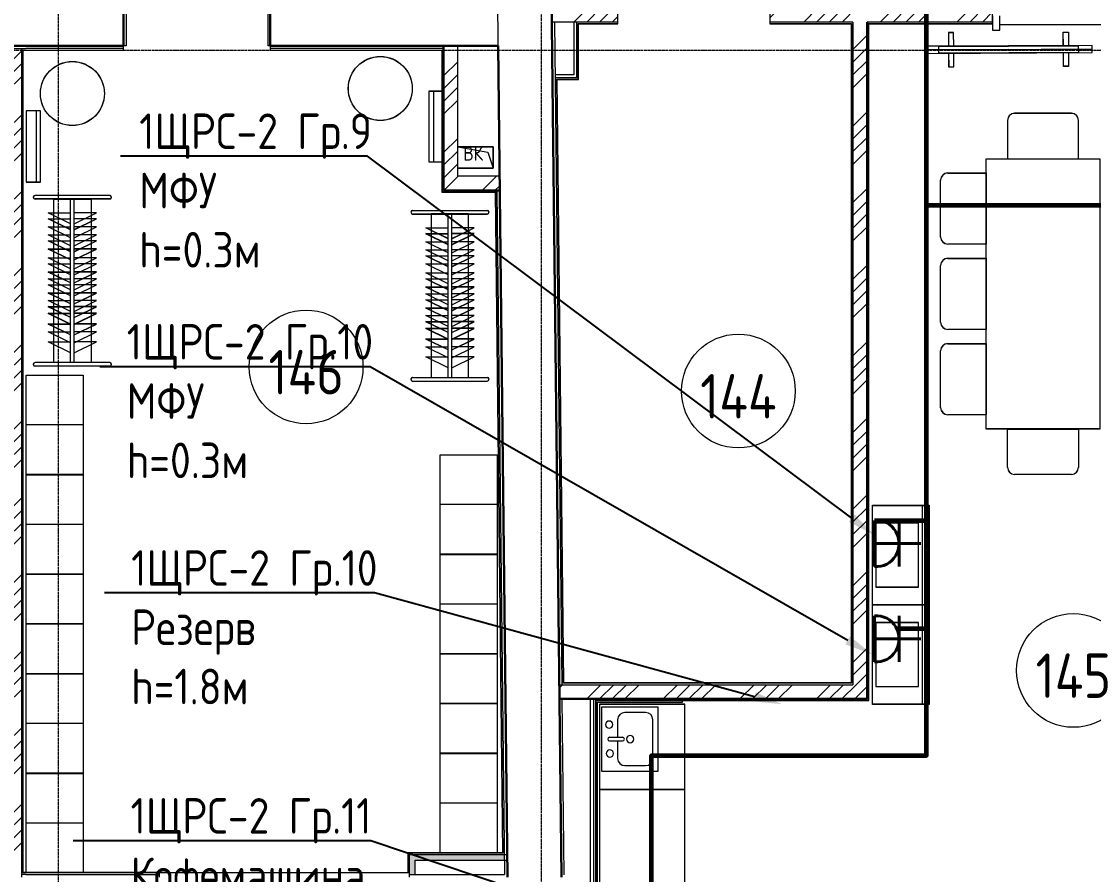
# Model space of a CAD drawing. Header units: millimetres. Extents: x -32 to 417638015, y -35 to 175284279.
# Drawn here: x 207884 to 215427, y 54265 to 60264 of the extents above; entities that cross this region are included whole.
import ezdxf
from ezdxf import colors
from ezdxf.entities.mleader import LeaderData, LeaderLine
from ezdxf.math import Vec2, Vec3

# ---------------------------------------------------------------- set-up
doc = ezdxf.new("R2010")
doc.units = ezdxf.units.MM
doc.linetypes.add('ADSK_Линия сетки', pattern=[25, 20, -2.5, 0, -2.5])
for name, color, linetype, lineweight in [('_ЭМ_гофра', 5, 'Continuous', 60), ('_ЭМ_ТХобщее_слой', 7, 'Continuous', 30), ('Аннотация', 7, 'Continuous', 18), ('Витраж', 7, 'Continuous', 9), ('Обобщенные модели', 7, 'Continuous', 18), ('Оси', 253, 'Continuous', 9), ('Перекрытие', 7, 'Continuous', 18), ('Сантехника', 7, 'Continuous', 18), ('Стены внутренние', 7, 'Continuous', 18), ('Стены наружные', 7, 'Continuous', 18), ('Стены несущие', 7, 'Continuous', 30), ('Стены отделка', 7, 'Continuous', 30), ('Стены штриховка', 7, 'Continuous', 9), ('ТХ', 5, 'Continuous', 0), ('ШТРИХОВКА', 252, 'Continuous', 15), ('ЭМ', 5, 'Continuous', 40)]:
    doc.layers.add(name, color=color, linetype=linetype, lineweight=lineweight)
doc.layers.add('_ЭМ_Надписи', color=7, linetype='Continuous')
doc.layers.add('ЭОМ_Лотки рабочие', color=5, linetype='Continuous')
doc.layers.add('Линии', color=7, linetype='Continuous', lineweight=9, true_color=0x00a600)
doc.styles.add('GOST Common', font='GOST_Common.ttf', dxfattribs={"width": 0.9, "height": 350})
doc.styles.add('GOST Common_5', font='GOST_Common.ttf', dxfattribs={"width": 0.9, "height": 200})
doc.styles.add('ЭОМ', font='isocpeur.ttf', dxfattribs={"width": 0.85, "height": 250})
pattern_1 = [(45, (-31496.66, 188.9), (-269.4077, 269.4077), []), (45, (-31406.86, 188.9), (-269.4077, 269.4077), []), (45, (-31317.06, 188.9), (-269.4077, 269.4077), []), (45, (-31227.26, 188.9), (-269.4077, 269.4077), [])]

# ---------------------------------------------------------------- blocks, each defined once
blk = doc.blocks.new('ТХ 1 этаж.')
at = {"layer": 'ТХ', "color": 252, "true_color": 0x939598}
for p, q in [((46036.9, 4292.8), (45636.9, 4292.8)), ((48950.1, 3732.8), (48550.1, 3732.8)), ((51940.7, 3727.6), (51940.7, 3027.6)), ((46036.9, 3592.8), (45636.9, 3592.8)), ((48950.1, 3032.8), (48550.1, 3032.8)), ((51940.7, 3027.6), (51940.7, 2327.6)), ((46036.9, 2892.8), (45636.9, 2892.8)), ((48950.1, 2332.8), (48550.1, 2332.8)), ((46036.9, 2192.8), (45636.9, 2192.8)), ((50270.4, 1727.6), (49670.4, 1727.6)), ((48950.1, 1632.8), (48550.1, 1632.8)), ((46036.9, 1492.8), (45636.9, 1492.8))]:
    blk.add_line(p, q, dxfattribs=at)
at = {"layer": 'ТХ', "color": 252, "lineweight": 0, "ltscale": 100, "true_color": 0x939598, "transparency": 33554687}
for points in [[(52162.4, 6955.6), (52161.9, 7051), (52125.8, 7050.8), (52126.3, 6955.4)], [(52933.8, 6959.6), (52933.3, 7055), (52969.5, 7055.2), (52970, 6959.8)], [(52548.2, 6933), (51958.9, 6929.9), (51959, 6905.3), (53137.7, 6911.4), (53137.4, 6960.9), (51958.8, 6954.8), (51958.9, 6929.9)], [(52057.1, 6930.4), (53137.6, 6936)], [(52126.6, 6905.9), (52127, 6810.6), (52163.2, 6810.8), (52162.7, 6906.1)], [(52970.2, 6910.3), (52970.7, 6815), (52934.6, 6814.8), (52934.1, 6910.1)]]:
    blk.add_lwpolyline(points, dxfattribs=at)
blk.add_lwpolyline([(53039.4, 6910.7), (52057.1, 6905.6), (52056.9, 6955.1), (53039.1, 6960.2)], close=True, dxfattribs=at)
at = {"layer": 'ТХ', "color": 252, "true_color": 0x939598}
for points in [[(48473.1, 6640.7), (48573.1, 6640.7), (48573.1, 6140.7), (48473.1, 6140.7)], [(45736.9, 6501.2), (45636.9, 6501.2), (45636.9, 6001.2), (45736.9, 6001.2)], [(52390.7, 6164.3), (53190.7, 6164.3), (53190.7, 4264.3), (52390.7, 4264.3)], [(45830.7, 4731.1), (45830.7, 5881.1), (46093.2, 5881.1), (46093.2, 4731.1)], [(48749.2, 4625.9), (48749.2, 5775.9), (48486.7, 5775.9), (48486.7, 4625.9)], [(46036.9, 4642.8), (46036.9, 3942.8), (45636.9, 3942.8), (45636.9, 4642.8)], [(48950.1, 4082.8), (48950.1, 3382.8), (48550.1, 3382.8), (48550.1, 4082.8)], [(46036.9, 3942.8), (46036.9, 3242.8), (45636.9, 3242.8), (45636.9, 3942.8)], [(51990.7, 3727.6), (51990.7, 3027.6), (51590.7, 3027.6), (51590.7, 3727.6)], [(51615.7, 3602.6), (51615.7, 3152.6), (51915.7, 3152.6), (51915.7, 3602.6)], [(48950.1, 3382.8), (48950.1, 2682.8), (48550.1, 2682.8), (48550.1, 3382.8)], [(46036.9, 3242.8), (46036.9, 2542.8), (45636.9, 2542.8), (45636.9, 3242.8)], [(51990.7, 3027.6), (51990.7, 2327.6), (51590.7, 2327.6), (51590.7, 3027.6)], [(51615.7, 2902.6), (51615.7, 2452.6), (51915.7, 2452.6), (51915.7, 2902.6)], [(48950.1, 2682.8), (48950.1, 1982.8), (48550.1, 1982.8), (48550.1, 2682.8)], [(46036.9, 2542.8), (46036.9, 1842.8), (45636.9, 1842.8), (45636.9, 2542.8)], [(49670.4, 2327.6), (49670.4, -672.4), (50270.4, -672.4), (50270.4, 2327.6)], [(48950.1, 1982.8), (48950.1, 1282.8), (48550.1, 1282.8), (48550.1, 1982.8)], [(46036.9, 1842.8), (46036.9, 1142.8), (45636.9, 1142.8), (45636.9, 1842.8)]]:
    blk.add_lwpolyline(points, close=True, dxfattribs=at)
for points in [[(48503.1, 6640.7), (48503.1, 6140.7)], [(45706.9, 6501.2), (45706.9, 6001.2)], [(52540.7, 6434.3), (52540.7, 6164.3), (53040.7, 6164.3), (53040.7, 6434.3)], [(52990.7, 6484.3), (52590.7, 6484.3)], [(52120.7, 6064.3), (52390.7, 6064.3), (52390.7, 5564.3), (52120.7, 5564.3)], [(52070.7, 5614.3), (52070.7, 6014.3)], [(45686.9, 5893.6), (45686.9, 5893.6)], [(46224.4, 5906.1), (45699.4, 5906.1)], [(46224.4, 5881.1), (45699.4, 5881.1)], [(45949.4, 4731.1), (45949.4, 5881.1)], [(45974.4, 4731.1), (45974.4, 5881.1)], [(45949.4, 5707.3), (45791.5, 5784.2), (45949.4, 5784.2)], [(45949.4, 5665.7), (45791.5, 5742.6), (45949.4, 5742.6)], [(45974.4, 5707.3), (46132.3, 5784.2), (45974.4, 5784.2)], [(45974.4, 5665.7), (46132.3, 5742.6), (45974.4, 5742.6)], [(48355.5, 5800.9), (48880.5, 5800.9)], [(48355.5, 5775.9), (48880.5, 5775.9)], [(48605.5, 4625.9), (48605.5, 5775.9)], [(48630.5, 4625.9), (48630.5, 5775.9)], [(48893, 5788.4), (48893, 5788.4)], [(45949.4, 5608.4), (45791.5, 5685.3), (45949.4, 5685.3)], [(45974.4, 5608.4), (46132.3, 5685.3), (45974.4, 5685.3)], [(48605.5, 5602.1), (48447.6, 5679), (48605.5, 5679)], [(48630.5, 5602.1), (48788.4, 5679), (48630.5, 5679)], [(45949.4, 5552.4), (45791.5, 5629.3), (45949.4, 5629.3)], [(45949.4, 5510.8), (45791.5, 5587.7), (45949.4, 5587.7)], [(45974.4, 5552.4), (46132.3, 5629.3), (45974.4, 5629.3)], [(45974.4, 5510.8), (46132.3, 5587.7), (45974.4, 5587.7)], [(48605.5, 5560.5), (48447.6, 5637.4), (48605.5, 5637.4)], [(48630.5, 5560.5), (48788.4, 5637.4), (48630.5, 5637.4)], [(45949.4, 5453.5), (45791.5, 5530.4), (45949.4, 5530.4)], [(45974.4, 5453.5), (46132.3, 5530.4), (45974.4, 5530.4)], [(48605.5, 5503.1), (48447.6, 5580), (48605.5, 5580)], [(48605.5, 5447.2), (48447.6, 5524.1), (48605.5, 5524.1)], [(48630.5, 5503.1), (48788.4, 5580), (48630.5, 5580)], [(48630.5, 5447.2), (48788.4, 5524.1), (48630.5, 5524.1)], [(45949.4, 5390.4), (45791.5, 5467.3), (45949.4, 5467.3)], [(45974.4, 5390.4), (46132.3, 5467.3), (45974.4, 5467.3)], [(48605.5, 5405.6), (48447.6, 5482.5), (48605.5, 5482.5)], [(48630.5, 5405.6), (48788.4, 5482.5), (48630.5, 5482.5)], [(52120.7, 5464.3), (52390.7, 5464.3), (52390.7, 4964.3), (52120.7, 4964.3)], [(45949.4, 5348.8), (45791.5, 5425.7), (45949.4, 5425.7)], [(45949.4, 5291.4), (45791.5, 5368.3), (45949.4, 5368.3)], [(45974.4, 5348.8), (46132.3, 5425.7), (45974.4, 5425.7)], [(45974.4, 5291.4), (46132.3, 5368.3), (45974.4, 5368.3)], [(48605.5, 5348.3), (48447.6, 5425.2), (48605.5, 5425.2)], [(48605.5, 5285.2), (48447.6, 5362.1), (48605.5, 5362.1)], [(48630.5, 5348.3), (48788.4, 5425.2), (48630.5, 5425.2)], [(48630.5, 5285.2), (48788.4, 5362.1), (48630.5, 5362.1)], [(52070.7, 5014.3), (52070.7, 5414.3)], [(45949.4, 5242.7), (45791.5, 5319.6), (45949.4, 5319.6)], [(45974.4, 5242.7), (46132.3, 5319.6), (45974.4, 5319.6)], [(48605.5, 5243.6), (48447.6, 5320.5), (48605.5, 5320.5)], [(48630.5, 5243.6), (48788.4, 5320.5), (48630.5, 5320.5)], [(45949.4, 5201.1), (45791.5, 5278), (45949.4, 5278)], [(45949.4, 5143.7), (45791.5, 5220.6), (45949.4, 5220.6)], [(45974.4, 5201.1), (46132.3, 5278), (45974.4, 5278)], [(45974.4, 5143.7), (46132.3, 5220.6), (45974.4, 5220.6)], [(48605.5, 5186.2), (48447.6, 5263.1), (48605.5, 5263.1)], [(48605.5, 5137.5), (48447.6, 5214.4), (48605.5, 5214.4)], [(48630.5, 5186.2), (48788.4, 5263.1), (48630.5, 5263.1)], [(48630.5, 5137.5), (48788.4, 5214.4), (48630.5, 5214.4)], [(45949.4, 5090.7), (45791.5, 5167.6), (45949.4, 5167.6)], [(45974.4, 5090.7), (46132.3, 5167.6), (45974.4, 5167.6)], [(48605.5, 5095.9), (48447.6, 5172.8), (48605.5, 5172.8)], [(48630.5, 5095.9), (48788.4, 5172.8), (48630.5, 5172.8)], [(45949.4, 5047.7), (45791.5, 5124.6), (45949.4, 5124.6)], [(45949.4, 5000.3), (45791.5, 5077.3), (45949.4, 5077.3)], [(45974.4, 5047.7), (46132.3, 5124.6), (45974.4, 5124.6)], [(45974.4, 5000.3), (46132.3, 5077.3), (45974.4, 5077.3)], [(48605.5, 5038.5), (48447.6, 5115.4), (48605.5, 5115.4)], [(48605.5, 4985.5), (48447.6, 5062.4), (48605.5, 5062.4)], [(48630.5, 5038.5), (48788.4, 5115.4), (48630.5, 5115.4)], [(48630.5, 4985.5), (48788.4, 5062.4), (48630.5, 5062.4)], [(45949.4, 4925.8), (45791.5, 5002.7), (45949.4, 5002.7)], [(45974.4, 4925.8), (46132.3, 5002.7), (45974.4, 5002.7)], [(48605.5, 4942.5), (48447.6, 5019.4), (48605.5, 5019.4)], [(48630.5, 4942.5), (48788.4, 5019.4), (48630.5, 5019.4)], [(45949.4, 4869.9), (45791.5, 4946.8), (45949.4, 4946.8)], [(45974.4, 4869.9), (46132.3, 4946.8), (45974.4, 4946.8)], [(48605.5, 4895.1), (48447.6, 4972), (48605.5, 4972)], [(48630.5, 4895.1), (48788.4, 4972), (48630.5, 4972)], [(45949.4, 4799.6), (45791.5, 4876.5), (45949.4, 4876.5)], [(45974.4, 4799.6), (46132.3, 4876.5), (45974.4, 4876.5)], [(48605.5, 4820.6), (48447.6, 4897.5), (48605.5, 4897.5)], [(48605.5, 4764.6), (48447.6, 4841.5), (48605.5, 4841.5)], [(48630.5, 4820.6), (48788.4, 4897.5), (48630.5, 4897.5)], [(48630.5, 4764.6), (48788.4, 4841.5), (48630.5, 4841.5)], [(52120.7, 4864.3), (52390.7, 4864.3), (52390.7, 4364.3), (52120.7, 4364.3)], [(48605.5, 4694.4), (48447.6, 4771.3), (48605.5, 4771.3)], [(48630.5, 4694.4), (48788.4, 4771.3), (48630.5, 4771.3)], [(52070.7, 4414.3), (52070.7, 4814.3)], [(46224.4, 4731.1), (45699.4, 4731.1)], [(46224.4, 4706.1), (45699.4, 4706.1)], [(46224.4, 4706.1), (46224.4, 4706.1)], [(48355.5, 4625.9), (48880.5, 4625.9)], [(48355.5, 4600.9), (48880.5, 4600.9)], [(48355.5, 4600.9), (48355.5, 4600.9)], [(52540.7, 3994.3), (52540.7, 4264.3), (53040.7, 4264.3), (53040.7, 3994.3)], [(52990.7, 3944.3), (52590.7, 3944.3)]]:
    blk.add_lwpolyline(points, dxfattribs=at)
for centre in [(48128.3, 6658.6), (45961.9, 6623.2)]:
    blk.add_circle(centre, 225, dxfattribs=at)
for centre, radius, start, end in [((52590.7, 6434.3), 50, 90, 180), ((52990.7, 6434.3), 50, 0, 90), ((52120.7, 6014.3), 50, 90, 180), ((45699.4, 5893.6), 12.5, 90, 270), ((46224.4, 5893.6), 12.5, 270, 90), ((48355.5, 5788.4), 12.5, 90, 270), ((48880.5, 5788.4), 12.5, 270, 90), ((52120.7, 5614.3), 50, 180, 270), ((52120.7, 5414.3), 50, 90, 180), ((52120.7, 5014.3), 50, 180, 270), ((52120.7, 4814.3), 50, 90, 180), ((45699.4, 4718.6), 12.5, 90, 270), ((46224.4, 4718.6), 12.5, 270, 90), ((48355.5, 4613.4), 12.5, 90, 270), ((48880.5, 4613.4), 12.5, 270, 90), ((52120.7, 4414.3), 50, 180, 270), ((52590.7, 3994.3), 50, 180, 270), ((52990.7, 3994.3), 50, 270, 0)]:
    blk.add_arc(centre, radius, start, end, dxfattribs=at)
blk = doc.blocks.new('1 этаж')
at = {"layer": 'Стены внутренние', "lineweight": 9}
h = blk.add_hatch(dxfattribs=at)
h.set_pattern_fill('ANSI34', color=8, scale=20)
h.set_pattern_definition(pattern_1)
h.paths.add_polyline_path([(42942.201, 8780.913), (42478.419, 8780.913), (42479.527, 8680.913), (42942.201, 8680.913)])
h.paths.add_polyline_path([(44597.201, 4020.959), (44697.201, 4020.959), (44697.201, 8483.902), (44597.201, 8483.902), (44597.201, 4493.133)])
h.paths.add_polyline_path([(45579.701, 8680.913), (45579.701, 8780.913), (44012.201, 8780.913), (44012.201, 8680.913), (44597.201, 8680.913), (44597.201, 8483.902), (44697.201, 8483.902), (44697.201, 8680.913)])
h = blk.add_hatch(dxfattribs=at)
h.set_pattern_fill('ANSI34', color=8, scale=20, style=0)
h.set_pattern_definition(pattern_1)
h.paths.add_polyline_path([(41716.631, 8514.111), (41816.631, 8514.111), (41816.631, 7496.544), (41716.631, 7496.544)])
h = blk.add_hatch(dxfattribs=at)
h.set_pattern_fill('ANSI34', color=8, scale=20, style=0)
h.set_pattern_definition(pattern_1)
h.paths.add_polyline_path([(42112.633, 7496.544), (42111.525, 7596.544), (41816.631, 7596.544), (41816.631, 7496.544)])
h = blk.add_hatch(dxfattribs=at)
h.set_pattern_fill('ANSI34', color=8, scale=20, style=0)
h.set_pattern_definition(pattern_1)
h.paths.add_polyline_path([(44697.201, 3920.959), (44697.201, 4020.959), (42531.185, 4020.959), (42532.294, 3920.959), (44597.201, 3920.959)])
at = {"layer": 'Стены внутренние'}
for points in [[(41517.328, 2687.133), (41517.328, 2827.133), (41477.328, 2827.133), (41477.328, 2687.133)], [(42112.5, 2787.133), (42144.838, 2787.133), (42144.395, 2827.133), (41517.328, 2827.133), (41517.328, 2787.133), (42101.353, 2787.133)]]:
    blk.add_hatch(color=8, dxfattribs=at).paths.add_polyline_path(points)
at = {"layer": 'Стены штриховка'}
h = blk.add_hatch(dxfattribs=at)
h.set_pattern_fill('ANSI34', color=8, scale=20)
h.set_pattern_definition(pattern_1)
h.paths.add_polyline_path([(38747.329, 8483.902), (38647.329, 8483.902), (38647.329, 2667.133), (38747.329, 2667.133)])
at = {"layer": 'Витраж', "color": 8, "lineweight": 18, "extrusion": (0, 0, -1)}
for p, q in [((45579.701, 8723.913), (45579.701, 8623.913)), ((45629.701, 8623.913), (45629.701, 8723.913)), ((45579.701, 8623.913), (45629.701, 8623.913))]:
    blk.add_line(p, q, dxfattribs=at)
at = {"layer": 'Витраж', "color": 8}
blk.add_line((45629.701, 8663.913), (46684.701, 8663.913), dxfattribs=at)
at = {"layer": 'Линии', "color": 8}
for centre in [(40749.984, 6255.426), (43791.089, 6086.041), (46148.179, 4121.053)]:
    blk.add_circle(centre, 400, dxfattribs=at)
at = {"layer": 'Обобщенные модели', "color": 8}
for p, q in [((41816.631, 7803.544), (42066.631, 7803.544)), ((41816.631, 7803.544), (42029.131, 7766.044)), ((42066.631, 7803.544), (41816.631, 7803.544)), ((42066.631, 7803.544), (42066.631, 7653.544)), ((42066.631, 7653.544), (42066.631, 7803.544)), ((42029.131, 7766.044), (42066.631, 7653.544)), ((42066.631, 7653.544), (41816.631, 7653.544)), ((41816.631, 7653.544), (42066.631, 7653.544))]:
    blk.add_line(p, q, dxfattribs=at)
for start, end in [(90, 270), (105, 180), (210, 270), (270, 90), (330, 75)]:
    blk.add_arc((41941.631, 7728.544), 2.5, start, end, dxfattribs=at)
at = {"layer": 'Оси', "color": 8, "linetype": 'ADSK_Линия сетки'}
for p, q in [((39006.766, -4506.781), (39006.766, 22614.069)), ((42406.766, -4162.595), (42406.766, 21955.22)), ((-9557.528, 8483.902), (56672.201, 8483.902))]:
    blk.add_line(p, q, dxfattribs=at)
at = {"layer": 'Перекрытие', "color": 8}
for p, q in [((39483.201, 8954.111), (39483.201, 8514.111)), ((40483.201, 8514.111), (40483.201, 8954.111)), ((39483.201, 8514.111), (39466.201, 8514.111)), ((40496.201, 8514.111), (40483.201, 8514.111))]:
    blk.add_line(p, q, dxfattribs=at)
at = {"layer": 'Сантехника', "color": 8}
for p, q in [((42827.082, 3863.377), (42827.082, 3413.377)), ((43227.082, 3863.377), (42827.082, 3863.377)), ((43227.082, 3863.377), (42827.082, 3863.377)), ((42827.082, 3863.377), (42827.082, 3413.377)), ((43227.082, 3413.377), (43227.082, 3863.377)), ((43227.082, 3413.377), (43227.082, 3863.377)), ((42941.382, 3774.477), (42941.382, 3651.077)), ((43138.182, 3825.277), (42992.182, 3825.277)), ((43188.982, 3502.277), (43188.982, 3774.477)), ((42884.232, 3651.077), (42976.282, 3651.077)), ((42884.232, 3625.677), (42976.282, 3625.677)), ((42941.382, 3625.677), (42941.382, 3502.277)), ((42827.082, 3413.377), (43227.082, 3413.377)), ((42827.082, 3413.377), (43227.082, 3413.377)), ((42992.182, 3451.477), (43138.182, 3451.477))]:
    blk.add_line(p, q, dxfattribs=at)
for centre, radius, start, end in [((42992.182, 3774.477), 50.8, 90, 180), ((43138.182, 3774.477), 50.8, 0, 90), ((42882.114, 3739.977), 25.4, 90, 270), ((42882.114, 3739.977), 25.4, 270, 90), ((42884.232, 3638.377), 12.7, 90, 270), ((42976.282, 3638.377), 12.7, 270, 90), ((43029.428, 3638.377), 25.4, 90, 270), ((43029.428, 3638.377), 25.4, 270, 90), ((42887.311, 3536.777), 25.4, 90, 270), ((42887.311, 3536.777), 25.4, 270, 90), ((42992.182, 3502.277), 50.8, 180, 270), ((43138.182, 3502.277), 50.8, 270, 0)]:
    blk.add_arc(centre, radius, start, end, dxfattribs=at)
at = {"layer": 'Стены наружные', "color": 8}
blk.add_line((39717.328, 2699.133), (41465.328, 2699.133), dxfattribs=at)
at = {"layer": 'Стены несущие', "color": 8}
for p, q in [((42546.193, 2667.133), (42473.957, 9183.456)), ((39466.201, 8514.111), (39466.201, 8954.111)), ((40496.201, 8954.111), (40496.201, 8514.111)), ((44697.201, 3920.959), (44697.201, 8680.913)), ((38271.201, 8514.111), (39466.201, 8514.111)), ((40496.201, 8514.111), (42101.353, 8514.111)), ((41716.631, 8514.111), (41716.631, 7496.544)), ((42101.353, 8514.111), (42166.17, 2667.133)), ((41716.631, 7496.544), (42112.633, 7496.544)), ((42532.294, 3920.959), (44697.201, 3920.959))]:
    blk.add_line(p, q, dxfattribs=at)
at = {"layer": 'Стены отделка', "color": 8, "lineweight": 9}
for p, q in [((42942.201, 8668.913), (42942.201, 8792.913)), ((44012.201, 8792.913), (44012.201, 8668.913)), ((45579.701, 8668.913), (45579.701, 8792.913)), ((42551.187, 4020.959), (42499.529, 8680.913)), ((42633.521, 8680.913), (42633.521, 8308.761)), ((42653.521, 8288.761), (42653.521, 8680.913)), ((44597.201, 8680.913), (44597.201, 4020.959)), ((42665.521, 8668.913), (42942.201, 8668.913)), ((42665.521, 8278.761), (42665.521, 8668.913)), ((44012.201, 8668.913), (44585.201, 8668.913)), ((44585.201, 8668.913), (44585.201, 4032.959)), ((44709.201, 8668.913), (45579.701, 8668.913)), ((44709.201, 3910.959), (44709.201, 8668.913)), ((38618.463, 8494.111), (38778.463, 8494.111)), ((38747.329, 8494.111), (38747.329, 2667.133)), ((38759.329, 2699.133), (38759.329, 8482.111)), ((38759.329, 8482.111), (39466.201, 8482.111)), ((39466.201, 8482.111), (39466.201, 8514.111)), ((40496.201, 8514.111), (40496.201, 8482.111)), ((40496.201, 8482.111), (41704.631, 8482.111)), ((41704.631, 8482.111), (41704.631, 7486.544)), ((41816.631, 7596.544), (41816.631, 8514.111)), ((42633.521, 8308.761), (42503.654, 8308.761)), ((42653.521, 8288.761), (42503.654, 8288.761)), ((42563.054, 4032.959), (42516.01, 8276.761)), ((42516.01, 8276.761), (42663.521, 8276.761)), ((42111.525, 7596.544), (41816.631, 7596.544)), ((41706.631, 7484.544), (42080.762, 7484.73)), ((42080.762, 7484.73), (42132.261, 2839.133)), ((42092.743, 7486.544), (42145.947, 2687.133)), ((42531.185, 4020.959), (44597.201, 4020.959)), ((44585.201, 4032.959), (42563.054, 4032.959)), ((42566.006, 2684.078), (42552.295, 3920.959)), ((42747.201, 3895.959), (42747.201, 1753.805)), ((42787.201, 651.304), (42787.201, 3910.959)), ((42788.882, 3908.959), (42788.882, 651.293)), ((42788.882, 3908.959), (44707.201, 3908.959)), ((42800.882, 1478.377), (42800.882, 3896.959)), ((42800.882, 3896.959), (43398.882, 3896.959)), ((41465.328, 2837.133), (41465.328, 2699.133)), ((42132.261, 2839.133), (41467.328, 2839.133)), ((41477.328, 2827.133), (42164.396, 2827.133)), ((41477.328, 2667.133), (41477.328, 2827.133)), ((41517.328, 2787.133), (42164.839, 2787.133)), ((41517.328, 2687.133), (41517.328, 2787.133)), ((38778.463, 2687.133), (38747.329, 2687.133)), ((39717.328, 2699.133), (38759.329, 2699.133)), ((39717.328, 2667.133), (39717.328, 2699.133)), ((41465.328, 2699.133), (41477.328, 2699.133)), ((41477.328, 2687.133), (42145.947, 2687.133)), ((42166.726, 2687.133), (42165.948, 2687.133)), ((42166.726, 2667.133), (42166.726, 2687.133))]:
    blk.add_line(p, q, dxfattribs=at)
at = {"layer": 'Стены штриховка', "color": 8}
for p, q in [((42101.353, 8514.111), (42096.032, 8994.111)), ((42942.201, 8680.913), (42479.527, 8680.913)), ((44597.201, 8680.913), (44012.201, 8680.913)), ((45579.701, 8680.913), (44697.201, 8680.913)), ((42663.521, 8670.913), (42942.201, 8670.913)), ((42663.521, 8276.761), (42663.521, 8670.913)), ((44012.201, 8670.913), (44587.201, 8670.913)), ((44587.201, 8670.913), (44587.201, 4030.959)), ((44707.201, 8670.913), (45579.701, 8670.913)), ((44707.201, 3908.959), (44707.201, 8670.913)), ((38757.329, 2697.133), (38757.329, 8484.111)), ((38757.329, 8484.111), (39466.201, 8484.111)), ((39466.201, 8494.111), (38778.463, 8494.111)), ((41716.631, 8494.111), (40496.201, 8494.111)), ((40496.201, 8484.111), (41706.631, 8484.111)), ((41706.631, 8484.111), (41706.631, 7484.544)), ((42561.076, 4030.959), (42513.987, 8278.761)), ((42513.987, 8278.761), (42665.521, 8278.761)), ((42663.521, 8276.761), (42665.521, 8276.761)), ((42665.521, 8276.761), (42665.521, 8278.761)), ((41704.631, 7486.544), (41704.631, 7484.544)), ((41704.631, 7484.544), (41706.631, 7484.544)), ((41706.631, 7486.544), (42092.743, 7486.544)), ((41716.631, 7496.544), (41716.631, 7498.544)), ((41718.631, 7496.544), (41716.631, 7496.544)), ((42082.742, 7486.544), (42134.283, 2837.133)), ((44587.201, 4030.959), (42561.076, 4030.959)), ((42747.201, 3920.959), (42747.201, 3895.959)), ((42774.201, 651.304), (42774.201, 3920.959)), ((42787.201, 3910.959), (44709.201, 3910.959)), ((42798.882, 1478.377), (42798.882, 3898.959)), ((42798.882, 3898.959), (43398.882, 3898.959)), ((43398.882, 3896.959), (43398.882, 3908.959)), ((44707.201, 3908.959), (44709.201, 3908.959)), ((44709.201, 3908.959), (44709.201, 3910.959)), ((41467.328, 2839.133), (41465.328, 2839.133)), ((41465.328, 2839.133), (41465.328, 2837.133)), ((42134.283, 2837.133), (41465.328, 2837.133)), ((41467.328, 2839.133), (41467.328, 2699.133)), ((39717.328, 2697.133), (38757.329, 2697.133)), ((38778.463, 2687.133), (39717.328, 2687.133))]:
    blk.add_line(p, q, dxfattribs=at)
at = {"layer": 'ЭОМ_Лотки рабочие'}
blk.add_blockref('ТХ 1 этаж.', (-6856.492, 1554.379), dxfattribs=at)
at = {"layer": 'Аннотация', "color": 8, "style": 'GOST Common_5', "width": 0.9}
blk.add_text('ВК', height=100, dxfattribs=at).set_placement((41856.549, 7706.107))
at = {"layer": 'Аннотация', "color": 8, "lineweight": 9, "char_height": 312.5, "width": 520.21112, "attachment_point": 5, "line_spacing_factor": 1.022766, "style": 'GOST Common'}
for s, insert in [('146', (40749.984, 6218.478)), ('144', (43791.089, 6049.093)), ('145', (46148.179, 4084.105))]:
    blk.add_mtext(s, dxfattribs=dict(at, insert=insert))
blk = doc.blocks.new('_ЭМ_ТХ2_1этаж')
at = {"layer": 'ТХ', "color": 252, "true_color": 0x939598}
for p, q in [((157184.8, -64900.8), (156784.8, -64900.8)), ((160098, -65460.8), (159698, -65460.8)), ((163088.6, -65465.9), (163088.6, -66165.9)), ((157184.8, -65600.8), (156784.8, -65600.8)), ((160098, -66160.8), (159698, -66160.8)), ((163088.6, -66165.9), (163088.6, -66865.9)), ((157184.8, -66300.8), (156784.8, -66300.8)), ((160098, -66860.8), (159698, -66860.8)), ((157184.8, -67000.8), (156784.8, -67000.8)), ((161418.3, -67465.9), (160818.3, -67465.9)), ((160098, -67560.8), (159698, -67560.8)), ((157184.8, -67700.8), (156784.8, -67700.8))]:
    blk.add_line(p, q, dxfattribs=at)
at = {"layer": 'ТХ', "color": 252, "lineweight": 0, "ltscale": 100, "true_color": 0x939598, "transparency": 33554687}
for points in [[(163310.3, -62237.9), (163309.8, -62142.5), (163273.7, -62142.7), (163274.2, -62238.1)], [(164081.7, -62233.9), (164081.2, -62138.5), (164117.4, -62138.3), (164117.9, -62233.7)], [(163696.1, -62260.5), (163106.8, -62263.6), (163106.9, -62288.2), (164285.6, -62282.1), (164285.3, -62232.6), (163106.6, -62238.7), (163106.8, -62263.6)], [(163205, -62263.1), (164285.5, -62257.5)], [(163274.4, -62287.6), (163274.9, -62382.9), (163311.1, -62382.7), (163310.6, -62287.4)], [(164118.1, -62283.2), (164118.6, -62378.5), (164082.5, -62378.7), (164082, -62283.4)]]:
    blk.add_lwpolyline(points, dxfattribs=at)
blk.add_lwpolyline([(164187.3, -62282.8), (163205, -62287.9), (163204.8, -62238.4), (164187, -62233.3)], close=True, dxfattribs=at)
at = {"layer": 'ТХ', "color": 252, "true_color": 0x939598}
for points in [[(159621, -62552.8), (159721, -62552.8), (159721, -63052.8), (159621, -63052.8)], [(156884.8, -62692.3), (156784.8, -62692.3), (156784.8, -63192.3), (156884.8, -63192.3)], [(163538.6, -63029.2), (164338.6, -63029.2), (164338.6, -64929.2), (163538.6, -64929.2)], [(156978.6, -64462.4), (156978.6, -63312.4), (157241.1, -63312.4), (157241.1, -64462.4)], [(159897.1, -64567.6), (159897.1, -63417.6), (159634.6, -63417.6), (159634.6, -64567.6)], [(157184.8, -64550.8), (157184.8, -65250.8), (156784.8, -65250.8), (156784.8, -64550.8)], [(160098, -65110.8), (160098, -65810.8), (159698, -65810.8), (159698, -65110.8)], [(157184.8, -65250.8), (157184.8, -65950.8), (156784.8, -65950.8), (156784.8, -65250.8)], [(163138.6, -65465.9), (163138.6, -66165.9), (162738.6, -66165.9), (162738.6, -65465.9)], [(162763.6, -65590.9), (162763.6, -66040.9), (163063.6, -66040.9), (163063.6, -65590.9)], [(160098, -65810.8), (160098, -66510.8), (159698, -66510.8), (159698, -65810.8)], [(157184.8, -65950.8), (157184.8, -66650.8), (156784.8, -66650.8), (156784.8, -65950.8)], [(163138.6, -66165.9), (163138.6, -66865.9), (162738.6, -66865.9), (162738.6, -66165.9)], [(162763.6, -66290.9), (162763.6, -66740.9), (163063.6, -66740.9), (163063.6, -66290.9)], [(160098, -66510.8), (160098, -67210.8), (159698, -67210.8), (159698, -66510.8)], [(157184.8, -66650.8), (157184.8, -67350.8), (156784.8, -67350.8), (156784.8, -66650.8)], [(160818.3, -66865.9), (160818.3, -69865.9), (161418.3, -69865.9), (161418.3, -66865.9)], [(160098, -67210.8), (160098, -67910.8), (159698, -67910.8), (159698, -67210.8)], [(157184.8, -67350.8), (157184.8, -68050.8), (156784.8, -68050.8), (156784.8, -67350.8)]]:
    blk.add_lwpolyline(points, close=True, dxfattribs=at)
for points in [[(159651, -62552.8), (159651, -63052.8)], [(156854.8, -62692.3), (156854.8, -63192.3)], [(164138.6, -62709.2), (163738.6, -62709.2)], [(163688.6, -62759.2), (163688.6, -63029.2), (164188.6, -63029.2), (164188.6, -62759.2)], [(163268.6, -63129.2), (163538.6, -63129.2), (163538.6, -63629.2), (163268.6, -63629.2)], [(163218.6, -63579.2), (163218.6, -63179.2)], [(156834.8, -63299.9), (156834.8, -63299.9)], [(157372.3, -63287.4), (156847.3, -63287.4)], [(157372.3, -63312.4), (156847.3, -63312.4)], [(157097.3, -64462.4), (157097.3, -63312.4)], [(157122.3, -64462.4), (157122.3, -63312.4)], [(157097.3, -63486.2), (156939.4, -63409.3), (157097.3, -63409.3)], [(157122.3, -63486.2), (157280.2, -63409.3), (157122.3, -63409.3)], [(159503.4, -63392.6), (160028.4, -63392.6)], [(159503.4, -63417.6), (160028.4, -63417.6)], [(159753.4, -64567.6), (159753.4, -63417.6)], [(159778.4, -64567.6), (159778.4, -63417.6)], [(160040.9, -63405.1), (160040.9, -63405.1)], [(157097.3, -63527.8), (156939.4, -63450.9), (157097.3, -63450.9)], [(157097.3, -63585.2), (156939.4, -63508.3), (157097.3, -63508.3)], [(157122.3, -63527.8), (157280.2, -63450.9), (157122.3, -63450.9)], [(157122.3, -63585.2), (157280.2, -63508.3), (157122.3, -63508.3)], [(157097.3, -63641.1), (156939.4, -63564.2), (157097.3, -63564.2)], [(157122.3, -63641.1), (157280.2, -63564.2), (157122.3, -63564.2)], [(159753.4, -63591.4), (159595.5, -63514.5), (159753.4, -63514.5)], [(159753.4, -63633), (159595.5, -63556.1), (159753.4, -63556.1)], [(159778.4, -63591.4), (159936.3, -63514.5), (159778.4, -63514.5)], [(159778.4, -63633), (159936.3, -63556.1), (159778.4, -63556.1)], [(157097.3, -63682.7), (156939.4, -63605.8), (157097.3, -63605.8)], [(157122.3, -63682.7), (157280.2, -63605.8), (157122.3, -63605.8)], [(159753.4, -63690.4), (159595.5, -63613.5), (159753.4, -63613.5)], [(159778.4, -63690.4), (159936.3, -63613.5), (159778.4, -63613.5)], [(157097.3, -63740), (156939.4, -63663.1), (157097.3, -63663.1)], [(157097.3, -63803.1), (156939.4, -63726.2), (157097.3, -63726.2)], [(157122.3, -63740), (157280.2, -63663.1), (157122.3, -63663.1)], [(157122.3, -63803.1), (157280.2, -63726.2), (157122.3, -63726.2)], [(159753.4, -63746.3), (159595.5, -63669.4), (159753.4, -63669.4)], [(159753.4, -63787.9), (159595.5, -63711), (159753.4, -63711)], [(159778.4, -63746.3), (159936.3, -63669.4), (159778.4, -63669.4)], [(159778.4, -63787.9), (159936.3, -63711), (159778.4, -63711)], [(163268.6, -63729.2), (163538.6, -63729.2), (163538.6, -64229.2), (163268.6, -64229.2)], [(157097.3, -63844.7), (156939.4, -63767.8), (157097.3, -63767.8)], [(157122.3, -63844.7), (157280.2, -63767.8), (157122.3, -63767.8)], [(159753.4, -63845.2), (159595.5, -63768.3), (159753.4, -63768.3)], [(159778.4, -63845.2), (159936.3, -63768.3), (159778.4, -63768.3)], [(163218.6, -64179.2), (163218.6, -63779.2)], [(157097.3, -63902.1), (156939.4, -63825.2), (157097.3, -63825.2)], [(157097.3, -63950.8), (156939.4, -63873.9), (157097.3, -63873.9)], [(157122.3, -63902.1), (157280.2, -63825.2), (157122.3, -63825.2)], [(157122.3, -63950.8), (157280.2, -63873.9), (157122.3, -63873.9)], [(159753.4, -63908.3), (159595.5, -63831.4), (159753.4, -63831.4)], [(159753.4, -63949.9), (159595.5, -63873), (159753.4, -63873)], [(159778.4, -63908.3), (159936.3, -63831.4), (159778.4, -63831.4)], [(159778.4, -63949.9), (159936.3, -63873), (159778.4, -63873)], [(157097.3, -63992.4), (156939.4, -63915.5), (157097.3, -63915.5)], [(157122.3, -63992.4), (157280.2, -63915.5), (157122.3, -63915.5)], [(159753.4, -64007.3), (159595.5, -63930.4), (159753.4, -63930.4)], [(159778.4, -64007.3), (159936.3, -63930.4), (159778.4, -63930.4)], [(157097.3, -64049.8), (156939.4, -63972.9), (157097.3, -63972.9)], [(157097.3, -64102.8), (156939.4, -64025.9), (157097.3, -64025.9)], [(157122.3, -64049.8), (157280.2, -63972.9), (157122.3, -63972.9)], [(157122.3, -64102.8), (157280.2, -64025.9), (157122.3, -64025.9)], [(159753.4, -64056), (159595.5, -63979.1), (159753.4, -63979.1)], [(159753.4, -64097.6), (159595.5, -64020.7), (159753.4, -64020.7)], [(159778.4, -64056), (159936.3, -63979.1), (159778.4, -63979.1)], [(159778.4, -64097.6), (159936.3, -64020.7), (159778.4, -64020.7)], [(157097.3, -64145.8), (156939.4, -64068.9), (157097.3, -64068.9)], [(157122.3, -64145.8), (157280.2, -64068.9), (157122.3, -64068.9)], [(159753.4, -64155), (159595.5, -64078.1), (159753.4, -64078.1)], [(159778.4, -64155), (159936.3, -64078.1), (159778.4, -64078.1)], [(157097.3, -64193.2), (156939.4, -64116.3), (157097.3, -64116.3)], [(157097.3, -64267.7), (156939.4, -64190.8), (157097.3, -64190.8)], [(157122.3, -64193.2), (157280.2, -64116.3), (157122.3, -64116.3)], [(157122.3, -64267.7), (157280.2, -64190.8), (157122.3, -64190.8)], [(159753.4, -64208), (159595.5, -64131.1), (159753.4, -64131.1)], [(159753.4, -64251.1), (159595.5, -64174.2), (159753.4, -64174.2)], [(159778.4, -64208), (159936.3, -64131.1), (159778.4, -64131.1)], [(159778.4, -64251.1), (159936.3, -64174.2), (159778.4, -64174.2)], [(157097.3, -64323.7), (156939.4, -64246.8), (157097.3, -64246.8)], [(157122.3, -64323.7), (157280.2, -64246.8), (157122.3, -64246.8)], [(159753.4, -64298.4), (159595.5, -64221.5), (159753.4, -64221.5)], [(159778.4, -64298.4), (159936.3, -64221.5), (159778.4, -64221.5)], [(157097.3, -64393.9), (156939.4, -64317), (157097.3, -64317)], [(157122.3, -64393.9), (157280.2, -64317), (157122.3, -64317)], [(159753.4, -64372.9), (159595.5, -64296), (159753.4, -64296)], [(159778.4, -64372.9), (159936.3, -64296), (159778.4, -64296)], [(163268.6, -64329.2), (163538.6, -64329.2), (163538.6, -64829.2), (163268.6, -64829.2)], [(159753.4, -64428.9), (159595.5, -64352), (159753.4, -64352)], [(159778.4, -64428.9), (159936.3, -64352), (159778.4, -64352)], [(163218.6, -64779.2), (163218.6, -64379.2)], [(157372.3, -64462.4), (156847.3, -64462.4)], [(157372.3, -64487.4), (156847.3, -64487.4)], [(157372.3, -64487.4), (157372.3, -64487.4)], [(159753.4, -64499.1), (159595.5, -64422.2), (159753.4, -64422.2)], [(159778.4, -64499.1), (159936.3, -64422.2), (159778.4, -64422.2)], [(159503.4, -64567.6), (160028.4, -64567.6)], [(159503.4, -64592.6), (160028.4, -64592.6)], [(159503.4, -64592.6), (159503.4, -64592.6)], [(163688.6, -65199.2), (163688.6, -64929.2), (164188.6, -64929.2), (164188.6, -65199.2)], [(164138.6, -65249.2), (163738.6, -65249.2)]]:
    blk.add_lwpolyline(points, dxfattribs=at)
for centre in [(157109.8, -62570.3), (159276.2, -62534.9)]:
    blk.add_circle(centre, 225, dxfattribs=at)
for centre, radius, start, end in [((163738.6, -62759.2), 50, 90, 180), ((164138.6, -62759.2), 50, 0, 90), ((163268.6, -63179.2), 50, 90, 180), ((156847.3, -63299.9), 12.5, 90, 270), ((157372.3, -63299.9), 12.5, 270, 90), ((159503.4, -63405.1), 12.5, 90, 270), ((160028.4, -63405.1), 12.5, 270, 90), ((163268.6, -63579.2), 50, 180, 270), ((163268.6, -63779.2), 50, 90, 180), ((163268.6, -64179.2), 50, 180, 270), ((163268.6, -64379.2), 50, 90, 180), ((156847.3, -64474.9), 12.5, 90, 270), ((157372.3, -64474.9), 12.5, 270, 90), ((159503.4, -64580.1), 12.5, 90, 270), ((160028.4, -64580.1), 12.5, 270, 90), ((163268.6, -64779.2), 50, 180, 270), ((163738.6, -65199.2), 50, 180, 270), ((164138.6, -65199.2), 50, 270, 0)]:
    blk.add_arc(centre, radius, start, end, dxfattribs=at)
blk = doc.blocks.new('1м розетка IP20')
at = {"layer": 'ЭМ', "color": 5}
for p, q in [((-10.5, 162.7), (-10.5, -162.7)), ((163.1, 162.7), (163.1, -162.7)), ((-10.5, 0), (315.5, 0))]:
    blk.add_line(p, q, dxfattribs=at)
blk.add_arc((0, 0), 163.1, 266.31959, 93.68041, dxfattribs=at)

msp = doc.modelspace()

# ---------------------------------------------------------------- linework, layer by layer
at = {"layer": '_ЭМ_гофра', "linetype": 'ByBlock'}
for points in [[(212317.8, 52739.6), (212317.8, 55101.4), (214252.6, 55101.4), (214252.6, 63477.2)], [(217622, 58969.6), (214252.6, 58969.6)], [(213886.2, 56755.7), (214252.6, 56755.7)], [(214062.1, 55994.4), (214252.6, 55994.4)]]:
    msp.add_lwpolyline(points, dxfattribs=at)

# ---------------------------------------------------------------- block references
at = {"layer": '_ЭМ_ТХобщее_слой', "lineweight": 50}
msp.add_blockref('_ЭМ_ТХ2_1этаж', (51133.1, 122328.2), dxfattribs=at)
at = {"layer": 'ШТРИХОВКА'}
msp.add_blockref('1 этаж', (169137.4, 51579.3), dxfattribs=at)
at = {"layer": 'ЭМ'}
for p in [(213896.6, 56592.9), (213896.6, 55922.5)]:
    msp.add_blockref('1м розетка IP20', p, dxfattribs=at)

# ---------------------------------------------------------------- leaders
at = {"layer": '_ЭМ_Надписи', "color": 7, "ltscale": 5}
ml = msp.add_multileader_mtext('Standard', dxfattribs=at)
ml.set_content('{\\fGOST Common|b0|i0|c204|p34;\\W0.9;\\C256;1ЩРС-2\\fISOCPEUR|b0|i0|c204|p34;\\W0.85; Гр.9\\P\\pxql;МФУ\\P\\fGOST Common|b0|i0|c0|p34;\\W0.9;h=\\fGOST Common|b0|i0|c204|p34;0\\fGOST Common|b0|i0|c0|p34;.\\fGOST Common|b0|i0|c204|p34;3м}', color=1, style='ЭОМ')
ml.set_leader_properties()
ml.build(insert=Vec2(0, 0))
ml.multileader.update_dxf_attribs({"text_left_attachment_type": 6, "text_right_attachment_type": 6, "dogleg_length": 0, "arrow_head_size": 200})
ctx = ml.context
ctx.base_point, ctx.char_height, ctx.arrow_head_size, ctx.landing_gap_size, ctx.plane_origin = Vec3(208713, 59317.2), 250, 200, 0, Vec3(189660.2, 70423.1)
ctx.left_attachment, ctx.right_attachment = 6, 6
notes = []
notes.append((ctx, [(1, (1, 1, 0), (210319.3, 59317.2), (-1, 0), 0, [(0, [(213886.2, 56651.6)], 0, [])])]))
ctx.mtext.insert, ctx.mtext.width, ctx.mtext.defined_height, ctx.mtext.flow_direction = Vec3(208713, 59617.2), 2073.809, 3332.5, 5
ml = msp.add_multileader_mtext('Standard', dxfattribs=at)
ml.set_content('{\\fGOST Common|b0|i0|c204|p34;\\W0.9;\\C256;1ЩРС-2\\fISOCPEUR|b0|i0|c204|p34;\\W0.85; Гр.10\\P\\pxql;МФУ\\P\\fGOST Common|b0|i0|c0|p34;\\W0.9;h=\\fGOST Common|b0|i0|c204|p34;0\\fGOST Common|b0|i0|c0|p34;.\\fGOST Common|b0|i0|c204|p34;3м}', color=1, style='ЭОМ')
ml.set_leader_properties()
ml.build(insert=Vec2(0, 0))
ml.multileader.update_dxf_attribs({"text_left_attachment_type": 6, "text_right_attachment_type": 6, "dogleg_length": 0, "arrow_head_size": 200})
ctx = ml.context
ctx.base_point, ctx.char_height, ctx.arrow_head_size, ctx.landing_gap_size, ctx.plane_origin = Vec3(208625.2, 57836.4), 250, 200, 0, Vec3(189645.7, 69583.7)
ctx.left_attachment, ctx.right_attachment = 6, 6
notes.append((ctx, [(1, (1, 1, 0), (210337.7, 57836.4), (-1, 0), 0, [(0, [(213871.6, 55812.3)], 0, [])])]))
ctx.mtext.insert, ctx.mtext.width, ctx.mtext.defined_height, ctx.mtext.flow_direction = Vec3(208625.2, 58136.4), 2073.809, 545.6, 5
ml = msp.add_multileader_mtext('Standard', dxfattribs=at)
ml.set_content('{\\fGOST Common|b0|i0|c204|p34;\\W0.9;\\C256;1ЩРС-2\\fISOCPEUR|b0|i0|c204|p34;\\W0.85; Гр.10\\PРезерв\\P\\pxql;\\fGOST Common|b0|i0|c0|p34;\\W0.9;h=\\fGOST Common|b0|i0|c204|p34;1\\fGOST Common|b0|i0|c0|p34;.\\fGOST Common|b0|i0|c204|p34;8м}', color=1, style='ЭОМ')
ml.set_leader_properties()
ml.build(insert=Vec2(0, 0))
ml.multileader.update_dxf_attribs({"text_left_attachment_type": 6, "text_right_attachment_type": 6, "dogleg_length": 0, "arrow_head_size": 200})
ctx = ml.context
ctx.base_point, ctx.char_height, ctx.arrow_head_size, ctx.landing_gap_size, ctx.plane_origin = Vec3(208656.5, 56245.9, -64.3), 250, 200, 0, Vec3(189009.4, 69233.7, -64.3)
ctx.left_attachment, ctx.right_attachment = 6, 6
notes.append((ctx, [(1, (1, 1, 0), (210369, 56245.9, -64.3), (-1, 0), 0, [(0, [(213235.4, 55462.3, -64.3)], 0, [])])]))
ctx.mtext.insert, ctx.mtext.width, ctx.mtext.defined_height, ctx.mtext.flow_direction = Vec3(208656.5, 56545.9, -64.3), 3034.142, 545.6, 5
ml = msp.add_multileader_mtext('Standard', dxfattribs=at)
ml.set_content('{\\fGOST Common|b0|i0|c204|p34;\\W0.9;\\C256;1ЩРС-2\\fISOCPEUR|b0|i0|c204|p34;\\W0.85; Гр.11\\PКофемашина, резерв\\P\\fGOST Common|b0|i0|c0|p34;\\W0.9;h=\\fGOST Common|b0|i0|c204|p34;1\\fGOST Common|b0|i0|c0|p34;.\\fGOST Common|b0|i0|c204|p34;1м}', color=1, style='ЭОМ')
ml.set_leader_properties()
ml.build(insert=Vec2(0, 0))
ml.multileader.update_dxf_attribs({"text_left_attachment_type": 6, "text_right_attachment_type": 6, "dogleg_length": 0, "arrow_head_size": 200})
ctx = ml.context
ctx.base_point, ctx.char_height, ctx.arrow_head_size, ctx.landing_gap_size, ctx.plane_origin = Vec3(208652.3, 54502.6), 250, 200, 0, Vec3(187733.7, 67731.2)
ctx.left_attachment, ctx.right_attachment = 6, 6
notes.append((ctx, [(1, (1, 1, 0), (210341.7, 54502.6), (-1, 0), 0, [(0, [(211959.6, 53959.7)], 0, [])])]))
ctx.mtext.insert, ctx.mtext.width, ctx.mtext.defined_height, ctx.mtext.flow_direction = Vec3(208652.3, 54802.6), 2073.809, 545.6, 5
for ctx, leaders in notes:
    for number, flags, end, landing, length, lines in leaders:
        leader = LeaderData()
        leader.index, (leader.has_last_leader_line, leader.has_dogleg_vector, leader.attachment_direction) = number, flags
        leader.last_leader_point, leader.dogleg_vector, leader.dogleg_length = Vec3(end), Vec3(landing), length
        for number, points, colour, breaks in lines:
            line = LeaderLine()
            line.index, line.vertices, line.color, line.breaks = number, Vec3.list(points), colors.encode_raw_color(colour), breaks
            leader.lines.append(line)
        ctx.leaders.append(leader)

doc.saveas('drawing.dxf')
